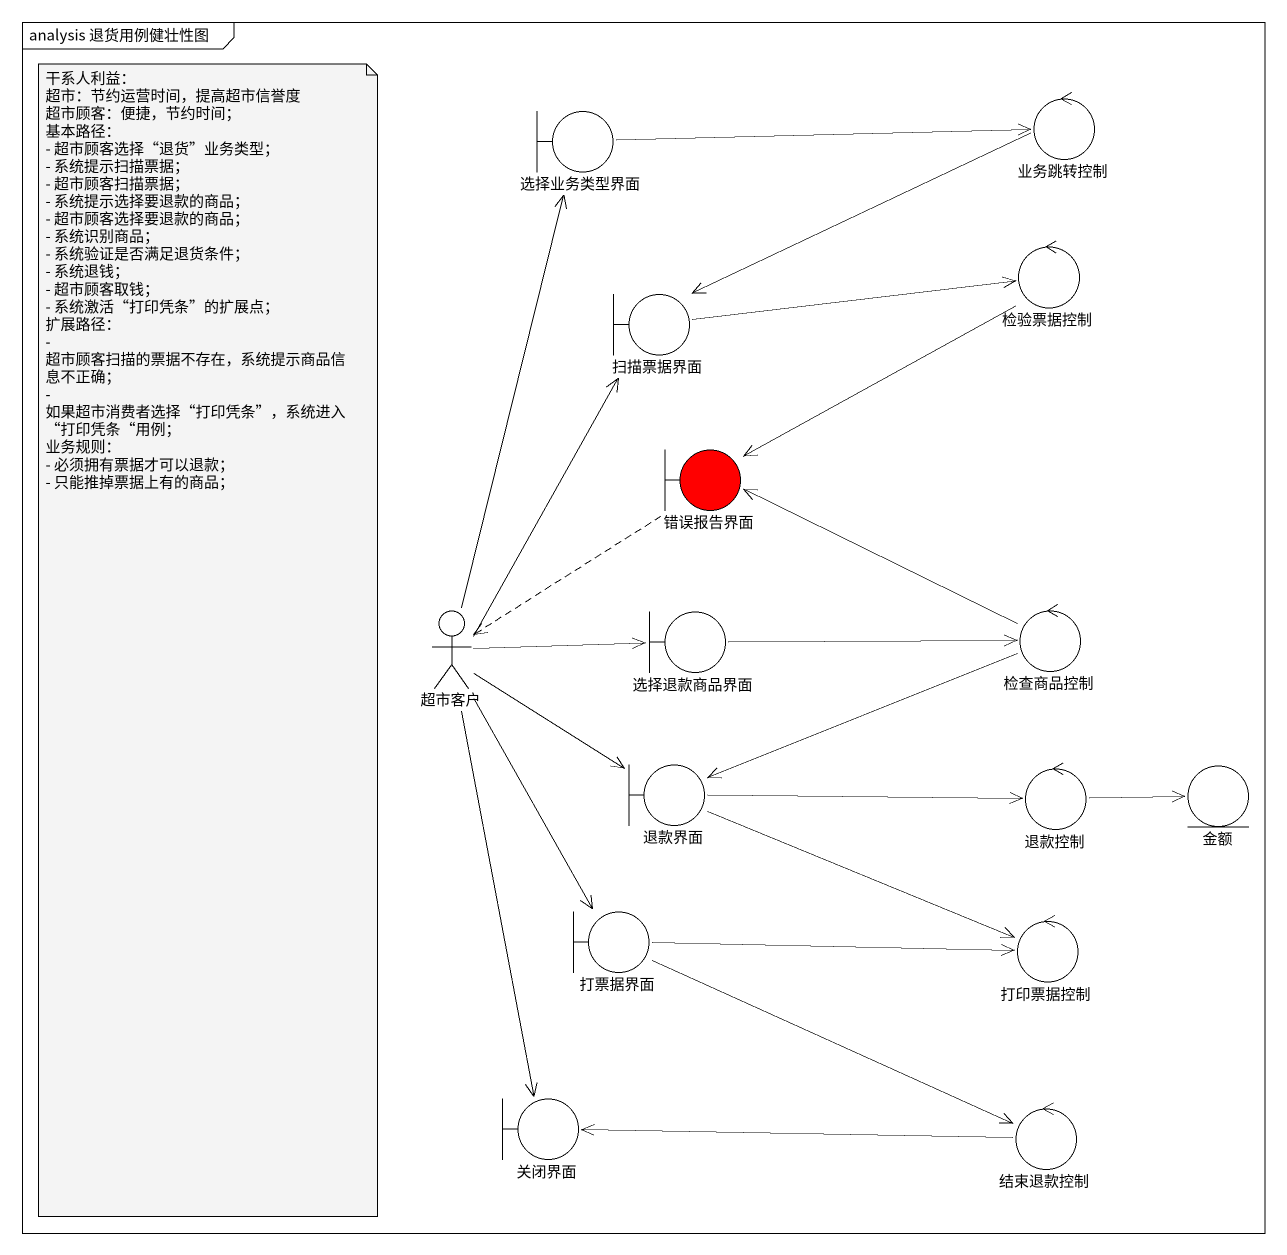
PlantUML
@startuml
mainframe analysis 退货用例健壮性图
boundary 选择业务类型界面
control 业务跳转控制
boundary 扫描票据界面
control 检验票据控制
boundary 错误报告界面 #FF0000
actor 超市客户
boundary 选择退款商品界面
control 检查商品控制
boundary 退款界面
control 退款控制
entity 金额
boundary 打票据界面
control 打印票据控制
boundary 关闭界面
control 结束退款控制
选择业务类型界面 -right-> 业务跳转控制
业务跳转控制 -left-> 扫描票据界面
扫描票据界面 -right-> 检验票据控制
检验票据控制 -left-> 错误报告界面
错误报告界面 ..> 超市客户
超市客户 -up-> 选择业务类型界面
超市客户 -up-> 扫描票据界面
超市客户 -right-> 选择退款商品界面
超市客户 -right-> 退款界面
超市客户 --> 打票据界面
超市客户 --> 关闭界面
选择退款商品界面 -right-> 检查商品控制
检查商品控制 -left-> 错误报告界面
检查商品控制 -left-> 退款界面
退款界面 -right-> 退款控制
退款界面 -right-> 打印票据控制
退款控制 -right-> 金额
打票据界面 -right-> 打印票据控制
打票据界面 -right-> 结束退款控制
结束退款控制 -left-> 关闭界面
note as N1
  干系人利益：
  超市：节约运营时间，提高超市信誉度
  超市顾客：便捷，节约时间；
  基本路径：
  - 超市顾客选择“退货”业务类型；
  - 系统提示扫描票据；
  - 超市顾客扫描票据；
  - 系统提示选择要退款的商品；
  - 超市顾客选择要退款的商品；
  - 系统识别商品；
  - 系统验证是否满足退货条件；
  - 系统退钱；
  - 超市顾客取钱；
  - 系统激活“打印凭条”的扩展点；
  扩展路径：
  - 超市顾客扫描的票据不存在，系统提示商品信息不正确；
  - 如果超市消费者选择“打印凭条”，系统进入“打印凭条“用例；
  业务规则：
  - 必须拥有票据才可以退款；
  - 只能推掉票据上有的商品；
end note
@enduml
